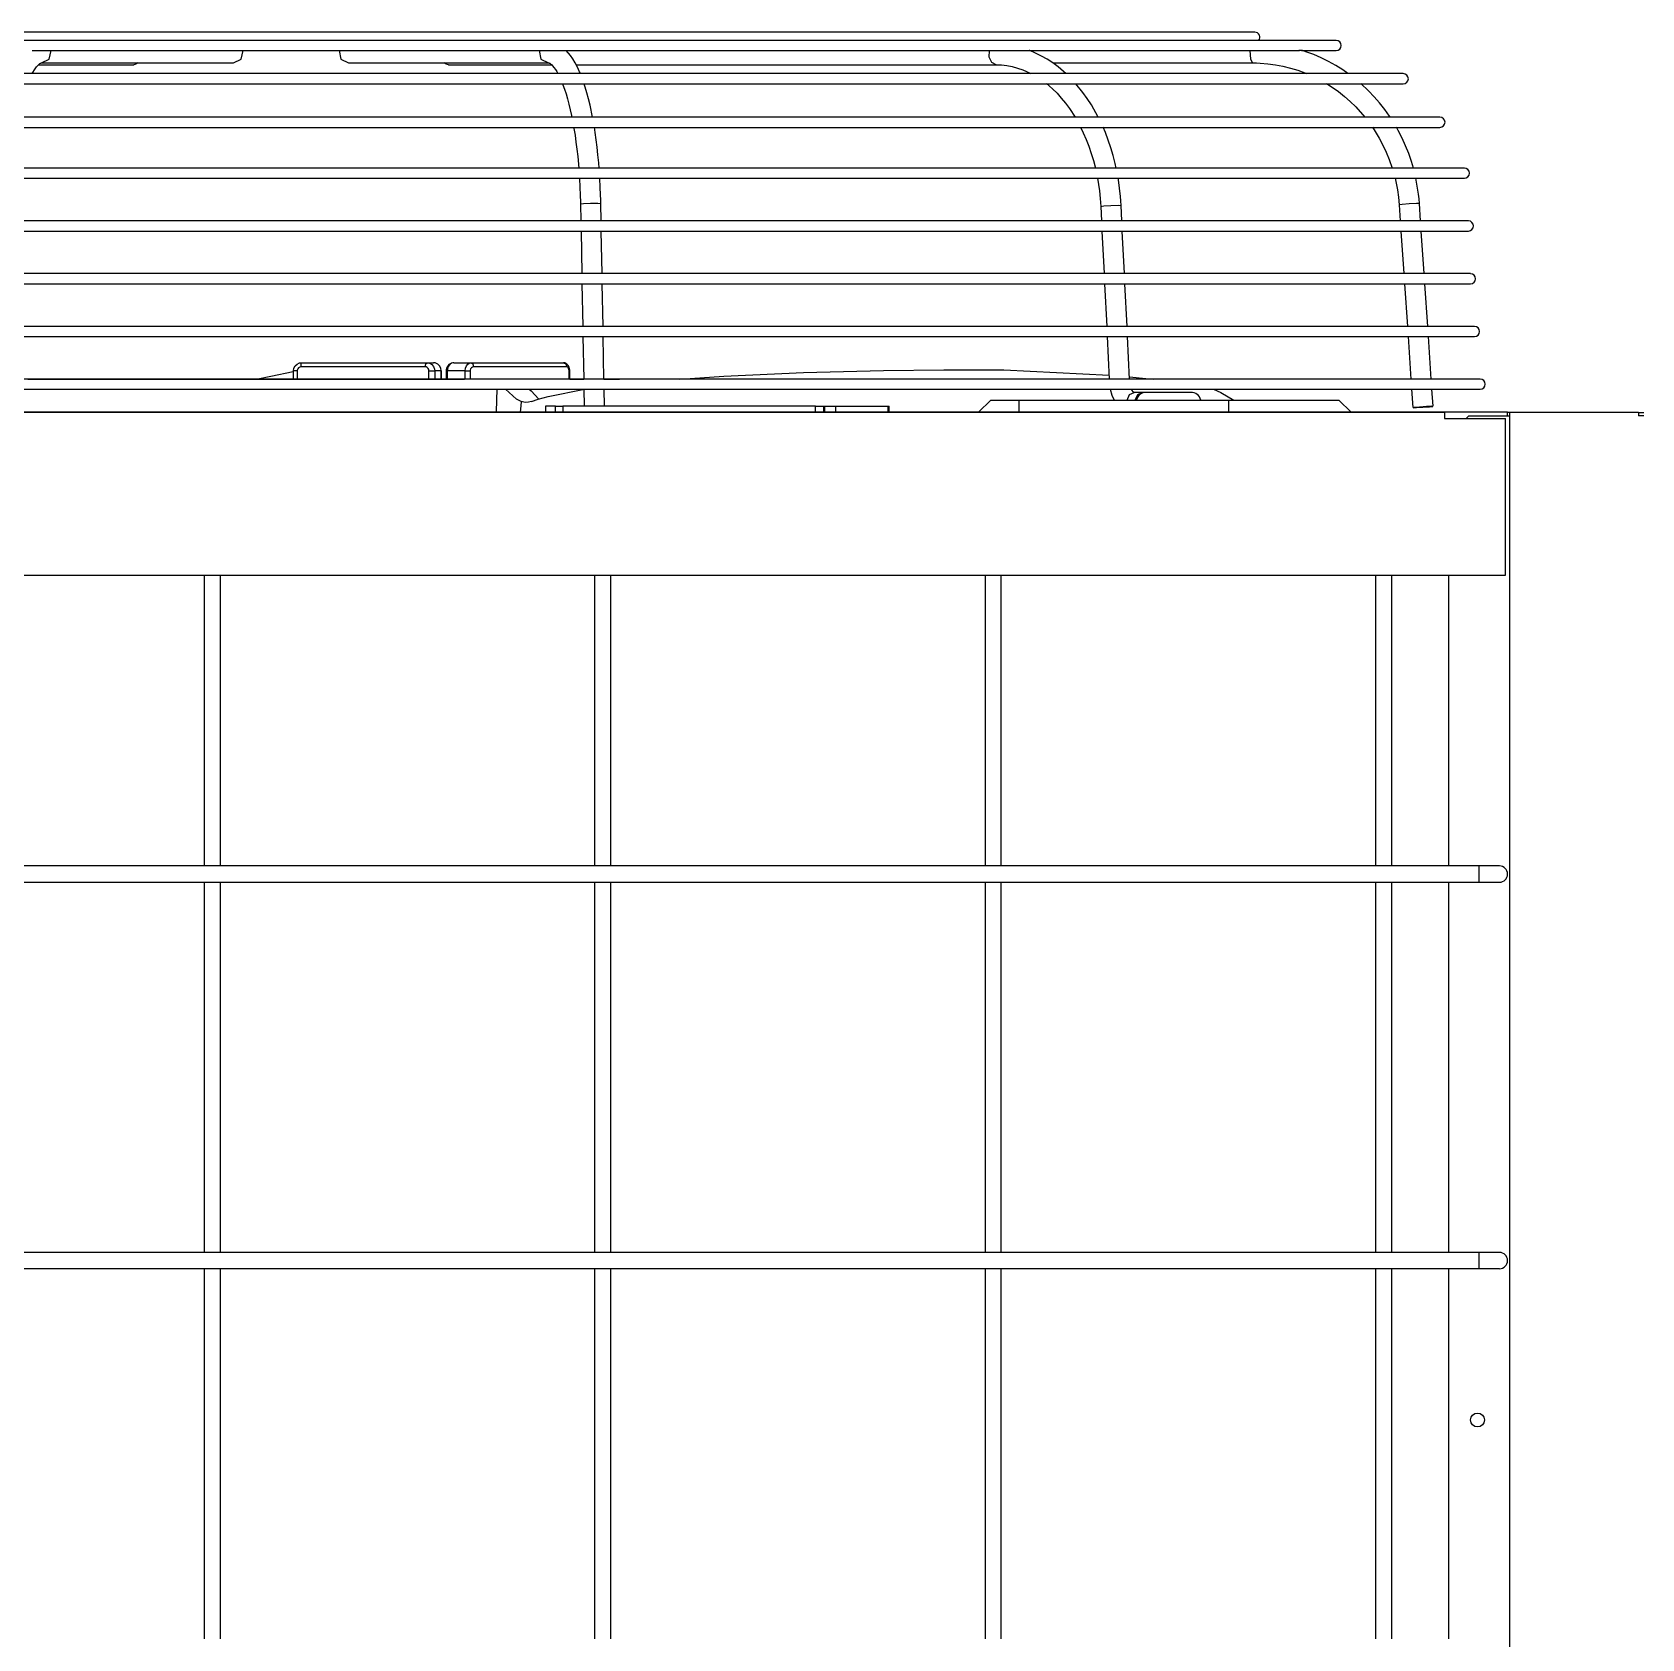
# Model space of a CAD drawing. Extents: x 594 to 813, y 174 to 240.
# Drawn here: x 737.804 to 741.774, y 187.328 to 191.29 of the extents above; entities that cross this region are included whole.
import ezdxf

# ---------------------------------------------------------------- set-up
doc = ezdxf.new("R2010")
doc.units = 0
doc.header["$MEASUREMENT"] = 0
doc.layers.add('AC.REF(S). PIPING', color=3, linetype='CONTINUOUS', lineweight=30)
doc.layers.add('LG-Product', color=3, linetype='CONTINUOUS')

# ---------------------------------------------------------------- blocks, each defined once
blk = doc.blocks.new('UW1-2')
at = {"layer": 'LG-Product', "color": 3, "linetype": 'Continuous'}
for p, q in [((2001.23, 3324.98), (1987.91, 3324.98)), ((2016.8, 3324.98), (2001.23, 3324.98)), ((2032.55, 3324.98), (2016.8, 3324.98)), ((2048.4, 3324.98), (2032.55, 3324.98)), ((2064.29, 3324.98), (2048.4, 3324.98)), ((2080.14, 3324.98), (2064.29, 3324.98)), ((2095.89, 3324.98), (2080.14, 3324.98)), ((2111.46, 3324.98), (2095.89, 3324.98)), ((2126.78, 3324.98), (2111.46, 3324.98)), ((2141.79, 3324.98), (2126.78, 3324.98)), ((2156.42, 3324.98), (2141.79, 3324.98)), ((2170.6, 3324.98), (2156.42, 3324.98)), ((2184.27, 3324.98), (2170.6, 3324.98)), ((2197.37, 3324.98), (2184.27, 3324.98)), ((2209.84, 3324.98), (2197.37, 3324.98)), ((2221.62, 3324.98), (2209.84, 3324.98)), ((2232.67, 3324.98), (2221.62, 3324.98)), ((2242.93, 3324.98), (2232.67, 3324.98)), ((2252.35, 3324.98), (2242.93, 3324.98)), ((2260.9, 3324.98), (2252.35, 3324.98)), ((2268.54, 3324.98), (2260.9, 3324.98)), ((2275.22, 3324.98), (2268.54, 3324.98)), ((2280.93, 3324.98), (2275.22, 3324.98)), ((2285.64, 3324.98), (2280.93, 3324.98)), ((2289.32, 3324.98), (2285.64, 3324.98)), ((2291.97, 3324.98), (2289.32, 3324.98)), ((2293.56, 3324.98), (2291.97, 3324.98)), ((2294.09, 3324.98), (2293.56, 3324.98)), ((1998.98, 3322.97), (1985, 3322.97)), ((1992.53, 3320.47), (2006.96, 3320.47)), ((1996.69, 3318.35), (1997.16, 3320.47)), ((2015.2, 3322.97), (1998.98, 3322.97)), ((2006.96, 3320.47), (2023.6, 3320.47)), ((2031.59, 3322.97), (2015.2, 3322.97)), ((2023.6, 3320.47), (2040.39, 3320.47)), ((2048.08, 3322.97), (2031.59, 3322.97)), ((2040.39, 3320.47), (2057.24, 3320.47)), ((2044.04, 3318.35), (2044.51, 3320.47)), ((2064.61, 3322.97), (2048.08, 3322.97)), ((2057.24, 3320.47), (2074.08, 3320.47)), ((2081.1, 3322.97), (2064.61, 3322.97)), ((2068.19, 3320.47), (2068.66, 3318.35)), ((2074.08, 3320.47), (2090.86, 3320.47)), ((2097.49, 3322.97), (2081.1, 3322.97)), ((2090.86, 3320.47), (2107.48, 3320.47)), ((2113.71, 3322.97), (2097.49, 3322.97)), ((2107.48, 3320.47), (2123.88, 3320.47)), ((2129.7, 3322.97), (2113.71, 3322.97)), ((2117.53, 3320.47), (2117.99, 3318.36)), ((2123.88, 3320.47), (2139.91, 3320.47)), ((2125.26, 3319.26), (2124.19, 3320.48)), ((2125.88, 3318.38), (2125.26, 3319.26)), ((2145.38, 3322.97), (2129.7, 3322.97)), ((2139.91, 3320.47), (2155.58, 3320.47)), ((2160.7, 3322.97), (2145.38, 3322.97)), ((2155.58, 3320.47), (2170.82, 3320.47)), ((2175.59, 3322.97), (2160.7, 3322.97)), ((2170.82, 3320.47), (2185.59, 3320.47)), ((2189.99, 3322.97), (2175.59, 3322.97)), ((2185.59, 3320.47), (2199.81, 3320.47)), ((2203.84, 3322.97), (2189.99, 3322.97)), ((2199.81, 3320.47), (2213.42, 3320.47)), ((2217.09, 3322.97), (2203.84, 3322.97)), ((2213.42, 3320.47), (2226.37, 3320.47)), ((2229.67, 3322.97), (2217.09, 3322.97)), ((2226.37, 3320.47), (2238.61, 3320.47)), ((2228.55, 3318.85), (2228.64, 3320.47)), ((2241.54, 3322.97), (2229.67, 3322.97)), ((2238.54, 3320.43), (2238.41, 3320.47)), ((2240, 3319.81), (2238.54, 3320.43)), ((2238.61, 3320.47), (2250.07, 3320.47)), ((2241.44, 3319.11), (2240, 3319.81)), ((2242.85, 3318.3), (2241.44, 3319.11)), ((2252.65, 3322.97), (2241.54, 3322.97)), ((2250.07, 3320.47), (2260.71, 3320.47)), ((2262.95, 3322.97), (2252.65, 3322.97)), ((2260.71, 3320.47), (2270.49, 3320.47)), ((2272.41, 3322.97), (2262.95, 3322.97)), ((2270.49, 3320.47), (2279.36, 3320.47)), ((2280.98, 3322.97), (2272.41, 3322.97)), ((2279.36, 3320.47), (2287.29, 3320.47)), ((2288.62, 3322.97), (2280.98, 3322.97)), ((2287.29, 3320.47), (2294.25, 3320.47)), ((2295.31, 3322.97), (2288.62, 3322.97)), ((2292.87, 3320.47), (2293, 3318.35)), ((2294.25, 3320.47), (2300.2, 3320.47)), ((2301.02, 3322.97), (2295.31, 3322.97)), ((2300.2, 3320.47), (2305.12, 3320.47)), ((2305.72, 3322.97), (2301.02, 3322.97)), ((2305.14, 3320.47), (2304.91, 3320.49)), ((2305.34, 3320.48), (2305.14, 3320.47)), ((2305.55, 3320.5), (2305.34, 3320.48)), ((2305.71, 3320.51), (2305.55, 3320.5)), ((2305.61, 3320.47), (2309.34, 3320.47)), ((2305.72, 3320.51), (2305.71, 3320.51)), ((2307.16, 3320.01), (2305.71, 3320.48)), ((2309.4, 3322.97), (2305.72, 3322.97)), ((2308.59, 3319.47), (2307.16, 3320.01)), ((2310.45, 3318.67), (2308.59, 3319.47)), ((2309.34, 3320.47), (2312.01, 3320.47)), ((2312.03, 3322.97), (2309.4, 3322.97)), ((2312.01, 3320.47), (2313.61, 3320.47)), ((2313.62, 3322.97), (2312.03, 3322.97)), ((2313.61, 3320.47), (2314.15, 3320.47)), ((2314.15, 3322.97), (2313.62, 3322.97)), ((1992.51, 3314.77), (1993.24, 3315.96)), ((1993.24, 3315.96), (1993.58, 3316.43)), ((1993.58, 3316.43), (1993.91, 3316.8)), ((1993.91, 3316.8), (1994.19, 3317.06)), ((1994.09, 3316.96), (2017.55, 3316.96)), ((1994.19, 3317.06), (1994.42, 3317.24)), ((1994.42, 3317.24), (1994.6, 3317.34)), ((1994.6, 3317.34), (1994.71, 3317.39)), ((1994.71, 3317.39), (1994.78, 3317.41)), ((1994.78, 3317.41), (1994.8, 3317.41)), ((1994.8, 3317.41), (1996.69, 3318.35)), ((1994.8, 3317.41), (2042.15, 3317.41)), ((2018.08, 3317.07), (2017.55, 3316.96)), ((2018.56, 3317.41), (2018.08, 3317.07)), ((2042.15, 3317.41), (2044.04, 3318.35)), ((2068.66, 3318.35), (2070.55, 3317.41)), ((2070.55, 3317.41), (2119.89, 3317.41)), ((2094.62, 3317.07), (2094.13, 3317.41)), ((2095.15, 3316.96), (2094.62, 3317.07)), ((2095.15, 3316.96), (2120.62, 3316.96)), ((2117.99, 3318.36), (2119.86, 3317.41)), ((2119.89, 3317.41), (2119.91, 3317.41)), ((2119.91, 3317.41), (2119.94, 3317.4)), ((2119.94, 3317.4), (2120.02, 3317.38)), ((2120.02, 3317.38), (2120.16, 3317.31)), ((2120.16, 3317.31), (2120.35, 3317.19)), ((2120.35, 3317.19), (2120.59, 3316.99)), ((2120.59, 3316.99), (2120.88, 3316.7)), ((2120.88, 3316.7), (2121.21, 3316.3)), ((2121.21, 3316.3), (2121.55, 3315.82)), ((2121.55, 3315.82), (2121.91, 3315.25)), ((2121.91, 3315.25), (2122.17, 3314.8)), ((2126.46, 3317.4), (2125.88, 3318.38)), ((2127, 3316.36), (2126.46, 3317.4)), ((2126.68, 3316.96), (2230.27, 3316.96)), ((2127.52, 3315.24), (2127, 3316.36)), ((2127.71, 3314.79), (2127.52, 3315.24)), ((2229.17, 3317.49), (2228.55, 3318.85)), ((2230.26, 3316.96), (2229.17, 3317.49)), ((2230.27, 3316.96), (2230.92, 3316.94)), ((2230.92, 3316.94), (2231.58, 3316.91)), ((2231.58, 3316.91), (2232.91, 3316.76)), ((2232.91, 3316.76), (2234.24, 3316.5)), ((2234.24, 3316.5), (2235.55, 3316.15)), ((2235.55, 3316.15), (2236.86, 3315.7)), ((2236.86, 3315.7), (2238.86, 3314.8)), ((2244.23, 3317.4), (2242.85, 3318.3)), ((2244.21, 3317.41), (2293.51, 3317.41)), ((2245.58, 3316.4), (2244.23, 3317.4)), ((2246.88, 3315.32), (2245.58, 3316.4)), ((2247.47, 3314.79), (2246.88, 3315.32)), ((2293, 3318.35), (2293.51, 3317.41)), ((2293.51, 3317.41), (2294.46, 3317.39)), ((2294.46, 3317.39), (2295.42, 3317.35)), ((2295.42, 3317.35), (2297.29, 3317.2)), ((2297.29, 3317.2), (2299.16, 3316.95)), ((2299.16, 3316.95), (2301.01, 3316.59)), ((2301.01, 3316.59), (2302.84, 3316.14)), ((2302.84, 3316.14), (2304.65, 3315.59)), ((2304.65, 3315.59), (2306.42, 3314.94)), ((2312.26, 3317.76), (2310.45, 3318.67)), ((2314.04, 3316.77), (2312.26, 3317.76)), ((2315.76, 3315.69), (2314.04, 3316.77)), ((2317.05, 3314.8), (2315.76, 3315.69)), ((1997.65, 3314.76), (1983.27, 3314.76)), ((1983.27, 3312.25), (1997.65, 3312.25)), ((2014.26, 3314.76), (1997.65, 3314.76)), ((1997.65, 3312.25), (2014.26, 3312.25)), ((2031.03, 3314.76), (2014.26, 3314.76)), ((2014.26, 3312.25), (2031.03, 3312.25)), ((2047.9, 3314.76), (2031.03, 3314.76)), ((2031.03, 3312.25), (2047.9, 3312.25)), ((2064.8, 3314.76), (2047.9, 3314.76)), ((2047.9, 3312.25), (2064.8, 3312.25)), ((2081.66, 3314.76), (2064.8, 3314.76)), ((2064.8, 3312.25), (2081.66, 3312.25)), ((2098.43, 3314.76), (2081.66, 3314.76)), ((2081.66, 3312.25), (2098.43, 3312.25)), ((2115.04, 3314.76), (2098.43, 3314.76)), ((2098.43, 3312.25), (2115.04, 3312.25)), ((2131.43, 3314.76), (2115.04, 3314.76)), ((2115.04, 3312.25), (2131.43, 3312.25)), ((2123.31, 3312.27), (2123.42, 3311.99)), ((2123.42, 3311.99), (2123.8, 3310.93)), ((2129.33, 3310.03), (2128.64, 3312.28)), ((2147.53, 3314.76), (2131.43, 3314.76)), ((2131.43, 3312.25), (2147.53, 3312.25)), ((2163.29, 3314.76), (2147.53, 3314.76)), ((2147.53, 3312.25), (2163.29, 3312.25)), ((2178.64, 3314.76), (2163.29, 3314.76)), ((2163.29, 3312.25), (2178.64, 3312.25)), ((2193.53, 3314.76), (2178.64, 3314.76)), ((2178.64, 3312.25), (2193.53, 3312.25)), ((2207.89, 3314.76), (2193.53, 3314.76)), ((2193.53, 3312.25), (2207.89, 3312.25)), ((2221.68, 3314.76), (2207.89, 3314.76)), ((2207.89, 3312.25), (2221.68, 3312.25)), ((2234.85, 3314.76), (2221.68, 3314.76)), ((2221.68, 3312.25), (2234.85, 3312.25)), ((2247.34, 3314.76), (2234.85, 3314.76)), ((2234.85, 3312.25), (2247.34, 3312.25)), ((2242.68, 3312.29), (2244.17, 3311.01)), ((2259.1, 3314.76), (2247.34, 3314.76)), ((2247.34, 3312.25), (2259.1, 3312.25)), ((2251.67, 3310.13), (2249.91, 3312.28)), ((2270.09, 3314.76), (2259.1, 3314.76)), ((2259.1, 3312.25), (2270.09, 3312.25)), ((2280.28, 3314.76), (2270.09, 3314.76)), ((2270.09, 3312.25), (2280.28, 3312.25)), ((2289.61, 3314.76), (2280.28, 3314.76)), ((2280.28, 3312.25), (2289.61, 3312.25)), ((2298.06, 3314.76), (2289.61, 3314.76)), ((2289.61, 3312.25), (2298.06, 3312.25)), ((2305.59, 3314.76), (2298.06, 3314.76)), ((2298.06, 3312.25), (2305.59, 3312.25)), ((2312.18, 3314.76), (2305.59, 3314.76)), ((2305.59, 3312.25), (2312.18, 3312.25)), ((2306.42, 3314.94), (2306.81, 3314.78)), ((2311.75, 3312.3), (2313.13, 3311.42)), ((2317.79, 3314.76), (2312.18, 3314.76)), ((2312.18, 3312.25), (2317.79, 3312.25)), ((2313.13, 3311.42), (2314.69, 3310.32)), ((2322.42, 3314.76), (2317.79, 3314.76)), ((2317.79, 3312.25), (2322.42, 3312.25)), ((2322.08, 3310.55), (2320.21, 3312.29)), ((2326.03, 3314.76), (2322.42, 3314.76)), ((2322.42, 3312.25), (2326.03, 3312.25)), ((2328.62, 3314.76), (2326.03, 3314.76)), ((2326.03, 3312.25), (2328.62, 3312.25)), ((2330.18, 3314.76), (2328.62, 3314.76)), ((2328.62, 3312.25), (2330.18, 3312.25)), ((2330.7, 3314.76), (2330.18, 3314.76)), ((2330.18, 3312.25), (2330.7, 3312.25)), ((2123.8, 3310.93), (2124.17, 3309.79)), ((2124.17, 3309.79), (2124.53, 3308.56)), ((2124.53, 3308.56), (2124.88, 3307.25)), ((2124.88, 3307.25), (2125.22, 3305.86)), ((2129.73, 3308.56), (2129.33, 3310.03)), ((2130.1, 3307.01), (2129.73, 3308.56)), ((2244.17, 3311.01), (2245.28, 3309.92)), ((2245.28, 3309.92), (2246.34, 3308.74)), ((2246.34, 3308.74), (2247.37, 3307.5)), ((2247.37, 3307.5), (2248.35, 3306.17)), ((2252.74, 3308.64), (2251.67, 3310.13)), ((2253.75, 3307.08), (2252.74, 3308.64)), ((2314.69, 3310.32), (2316.18, 3309.14)), ((2316.18, 3309.14), (2317.62, 3307.87)), ((2317.62, 3307.87), (2318.99, 3306.54)), ((2323.5, 3309.07), (2322.08, 3310.55)), ((2324.85, 3307.53), (2323.5, 3309.07)), ((2326.12, 3305.91), (2324.85, 3307.53)), ((2005.27, 3304.02), (1990.53, 3304.02)), ((2022.19, 3304.02), (2005.27, 3304.02)), ((2039.24, 3304.02), (2022.19, 3304.02)), ((2056.35, 3304.02), (2039.24, 3304.02)), ((2073.46, 3304.02), (2056.35, 3304.02)), ((2090.51, 3304.02), (2073.46, 3304.02)), ((2107.43, 3304.02), (2090.51, 3304.02)), ((2124.17, 3304.02), (2107.43, 3304.02)), ((2140.65, 3304.02), (2124.17, 3304.02)), ((2125.22, 3305.86), (2125.54, 3304.4)), ((2125.54, 3304.4), (2125.61, 3304.03)), ((2130.72, 3304.03), (2130.1, 3307.01)), ((2156.84, 3304.02), (2140.65, 3304.02)), ((2172.65, 3304.02), (2156.84, 3304.02)), ((2188.04, 3304.02), (2172.65, 3304.02)), ((2202.95, 3304.02), (2188.04, 3304.02)), ((2217.33, 3304.02), (2202.95, 3304.02)), ((2231.12, 3304.02), (2217.33, 3304.02)), ((2244.27, 3304.02), (2231.12, 3304.02)), ((2256.73, 3304.02), (2244.27, 3304.02)), ((2248.35, 3306.17), (2249.73, 3304.04)), ((2255.47, 3304.03), (2253.75, 3307.08)), ((2268.46, 3304.02), (2256.73, 3304.02)), ((2279.42, 3304.02), (2268.46, 3304.02)), ((2289.57, 3304.02), (2279.42, 3304.02)), ((2298.86, 3304.02), (2289.57, 3304.02)), ((2307.27, 3304.02), (2298.86, 3304.02)), ((2314.76, 3304.02), (2307.27, 3304.02)), ((2321.32, 3304.02), (2314.76, 3304.02)), ((2318.99, 3306.54), (2321.22, 3304.03)), ((2326.9, 3304.02), (2321.32, 3304.02)), ((2327.31, 3304.24), (2326.12, 3305.91)), ((2331.5, 3304.02), (2326.9, 3304.02)), ((2327.46, 3304.03), (2327.31, 3304.24)), ((2335.09, 3304.02), (2331.5, 3304.02)), ((2337.66, 3304.02), (2335.09, 3304.02)), ((2339.21, 3304.02), (2337.66, 3304.02)), ((2339.73, 3304.02), (2339.21, 3304.02)), ((1990.53, 3301.51), (2005.27, 3301.51)), ((2005.27, 3301.51), (2022.19, 3301.51)), ((2022.19, 3301.51), (2039.24, 3301.51)), ((2039.24, 3301.51), (2056.35, 3301.51)), ((2056.35, 3301.51), (2073.46, 3301.51)), ((2073.46, 3301.51), (2090.51, 3301.51)), ((2090.51, 3301.51), (2107.43, 3301.51)), ((2107.43, 3301.51), (2124.17, 3301.51)), ((2124.17, 3301.51), (2140.65, 3301.51)), ((2126.08, 3301.52), (2126.12, 3301.26)), ((2126.12, 3301.26), (2126.39, 3299.6)), ((2126.39, 3299.6), (2126.63, 3297.89)), ((2131.36, 3300.27), (2131.16, 3301.54)), ((2131.62, 3298.46), (2131.36, 3300.27)), ((2140.65, 3301.51), (2156.84, 3301.51)), ((2156.84, 3301.51), (2172.65, 3301.51)), ((2172.65, 3301.51), (2188.04, 3301.51)), ((2188.04, 3301.51), (2202.95, 3301.51)), ((2202.95, 3301.51), (2217.33, 3301.51)), ((2217.33, 3301.51), (2231.12, 3301.51)), ((2231.12, 3301.51), (2244.27, 3301.51)), ((2244.27, 3301.51), (2256.73, 3301.51)), ((2251.11, 3301.54), (2251.76, 3300.19)), ((2251.76, 3300.19), (2252.48, 3298.55)), ((2257.21, 3300.23), (2256.66, 3301.54)), ((2256.73, 3301.51), (2268.46, 3301.51)), ((2257.91, 3298.38), (2257.21, 3300.23)), ((2268.46, 3301.51), (2279.42, 3301.51)), ((2279.42, 3301.51), (2289.57, 3301.51)), ((2289.57, 3301.51), (2298.86, 3301.51)), ((2298.86, 3301.51), (2307.27, 3301.51)), ((2307.27, 3301.51), (2314.76, 3301.51)), ((2314.76, 3301.51), (2321.32, 3301.51)), ((2321.32, 3301.51), (2326.9, 3301.51)), ((2323.08, 3301.54), (2323.76, 3300.51)), ((2323.76, 3300.51), (2324.76, 3298.85)), ((2326.9, 3301.51), (2331.5, 3301.51)), ((2329.46, 3300.71), (2329, 3301.53)), ((2330.41, 3298.88), (2329.46, 3300.71)), ((2331.5, 3301.51), (2335.09, 3301.51)), ((2335.09, 3301.51), (2337.66, 3301.51)), ((2337.66, 3301.51), (2339.21, 3301.51)), ((2339.21, 3301.51), (2339.73, 3301.51)), ((2126.63, 3297.89), (2126.86, 3296.12)), ((2126.86, 3296.12), (2127.05, 3294.31)), ((2131.85, 3296.6), (2131.62, 3298.46)), ((2132.06, 3294.7), (2131.85, 3296.6)), ((2252.48, 3298.55), (2253.14, 3296.85)), ((2253.14, 3296.85), (2253.73, 3295.1)), ((2258.55, 3296.49), (2257.91, 3298.38)), ((2259.12, 3294.56), (2258.55, 3296.49)), ((2324.76, 3298.85), (2325.67, 3297.14)), ((2325.67, 3297.14), (2326.49, 3295.39)), ((2326.49, 3295.39), (2327.23, 3293.59)), ((2331.26, 3296.99), (2330.41, 3298.88)), ((2332.03, 3295.07), (2331.26, 3296.99)), ((2004.18, 3291.46), (1989.09, 3291.46)), ((2021.46, 3291.46), (2004.18, 3291.46)), ((2038.87, 3291.46), (2021.46, 3291.46)), ((2056.35, 3291.46), (2038.87, 3291.46)), ((2073.82, 3291.46), (2056.35, 3291.46)), ((2091.23, 3291.46), (2073.82, 3291.46)), ((2108.51, 3291.46), (2091.23, 3291.46)), ((2125.61, 3291.46), (2108.51, 3291.46)), ((2142.45, 3291.46), (2125.61, 3291.46)), ((2127.05, 3294.31), (2127.31, 3291.47)), ((2132.24, 3292.77), (2132.06, 3294.7)), ((2132.35, 3291.47), (2132.24, 3292.77)), ((2158.97, 3291.46), (2142.45, 3291.46)), ((2175.12, 3291.46), (2158.97, 3291.46)), ((2190.84, 3291.46), (2175.12, 3291.46)), ((2206.07, 3291.46), (2190.84, 3291.46)), ((2220.75, 3291.46), (2206.07, 3291.46)), ((2234.83, 3291.46), (2220.75, 3291.46)), ((2248.26, 3291.46), (2234.83, 3291.46)), ((2260.99, 3291.46), (2248.26, 3291.46)), ((2253.73, 3295.1), (2254.26, 3293.32)), ((2254.26, 3293.32), (2254.74, 3291.47)), ((2259.63, 3292.59), (2259.12, 3294.56)), ((2259.88, 3291.47), (2259.63, 3292.59)), ((2272.97, 3291.46), (2260.99, 3291.46)), ((2284.16, 3291.46), (2272.97, 3291.46)), ((2294.52, 3291.46), (2284.16, 3291.46)), ((2304.01, 3291.46), (2294.52, 3291.46)), ((2312.6, 3291.46), (2304.01, 3291.46)), ((2320.25, 3291.46), (2312.6, 3291.46)), ((2326.94, 3291.46), (2320.25, 3291.46)), ((2332.65, 3291.46), (2326.94, 3291.46)), ((2327.23, 3293.59), (2327.96, 3291.47)), ((2332.71, 3293.11), (2332.03, 3295.07)), ((2337.34, 3291.46), (2332.65, 3291.46)), ((2333.19, 3291.47), (2332.71, 3293.11)), ((2341.01, 3291.46), (2337.34, 3291.46)), ((2343.64, 3291.46), (2341.01, 3291.46)), ((2345.22, 3291.46), (2343.64, 3291.46)), ((2345.75, 3291.46), (2345.22, 3291.46)), ((1989.09, 3288.95), (2004.18, 3288.95)), ((2004.18, 3288.95), (2021.46, 3288.95)), ((2021.46, 3288.95), (2038.87, 3288.95)), ((2038.87, 3288.95), (2056.35, 3288.95)), ((2056.35, 3288.95), (2073.82, 3288.95)), ((2073.82, 3288.95), (2091.23, 3288.95)), ((2091.23, 3288.95), (2108.51, 3288.95)), ((2108.51, 3288.95), (2125.61, 3288.95)), ((2125.61, 3288.95), (2142.45, 3288.95)), ((2127.49, 3288.96), (2127.61, 3286.72)), ((2132.53, 3288.82), (2132.52, 3288.95)), ((2132.63, 3286.81), (2132.53, 3288.82)), ((2142.45, 3288.95), (2158.97, 3288.95)), ((2158.97, 3288.95), (2175.12, 3288.95)), ((2175.12, 3288.95), (2190.84, 3288.95)), ((2190.84, 3288.95), (2206.07, 3288.95)), ((2206.07, 3288.95), (2220.75, 3288.95)), ((2220.75, 3288.95), (2234.83, 3288.95)), ((2234.83, 3288.95), (2248.26, 3288.95)), ((2248.26, 3288.95), (2260.99, 3288.95)), ((2255.27, 3288.95), (2255.74, 3285.83)), ((2260.42, 3288.57), (2260.36, 3288.95)), ((2260.71, 3286.53), (2260.42, 3288.57)), ((2260.99, 3288.95), (2272.97, 3288.95)), ((2272.97, 3288.95), (2284.16, 3288.95)), ((2284.16, 3288.95), (2294.52, 3288.95)), ((2294.52, 3288.95), (2304.01, 3288.95)), ((2304.01, 3288.95), (2312.6, 3288.95)), ((2312.6, 3288.95), (2320.25, 3288.95)), ((2320.25, 3288.95), (2326.94, 3288.95)), ((2326.94, 3288.95), (2332.65, 3288.95)), ((2328.66, 3288.96), (2329.25, 3286.08)), ((2332.65, 3288.95), (2337.34, 3288.95)), ((2334.46, 3285), (2333.81, 3288.95)), ((2337.34, 3288.95), (2341.01, 3288.95)), ((2341.01, 3288.95), (2343.64, 3288.95)), ((2343.64, 3288.95), (2345.22, 3288.95)), ((2345.22, 3288.95), (2345.75, 3288.95)), ((2127.61, 3286.72), (2127.69, 3284.86)), ((2127.69, 3284.86), (2127.74, 3282.99)), ((2132.71, 3284.78), (2132.63, 3286.81)), ((2132.74, 3283.71), (2132.71, 3284.78)), ((2132.76, 3282.63), (2132.74, 3283.71)), ((2255.74, 3285.83), (2255.94, 3283.93)), ((2255.94, 3283.93), (2256.07, 3282.01)), ((2260.92, 3284.47), (2260.71, 3286.53)), ((2261.01, 3283.36), (2260.92, 3284.47)), ((2261.08, 3282.26), (2261.01, 3283.36)), ((2329.25, 3286.08), (2329.5, 3284.26)), ((2329.5, 3284.26), (2329.67, 3282.42)), ((2334.58, 3283.88), (2334.46, 3285)), ((2334.67, 3282.76), (2334.58, 3283.88)), ((2127.74, 3282.99), (2127.74, 3282.77)), ((2127.74, 3282.77), (2127.75, 3282.54)), ((2128.48, 3282.68), (2127.75, 3282.54)), ((2127.75, 3282.54), (2127.82, 3278.45)), ((2130.25, 3282.76), (2128.48, 3282.68)), ((2132.02, 3282.74), (2130.25, 3282.76)), ((2132.76, 3282.63), (2132.02, 3282.74)), ((2132.84, 3278.45), (2132.76, 3282.63)), ((2256.07, 3282.01), (2256.8, 3282.14)), ((2256.07, 3282.01), (2256.24, 3278.45)), ((2256.8, 3282.14), (2258.57, 3282.26)), ((2258.57, 3282.26), (2260.34, 3282.31)), ((2260.34, 3282.31), (2261.08, 3282.26)), ((2261.26, 3278.45), (2261.08, 3282.26)), ((2330.4, 3282.5), (2329.67, 3282.42)), ((2329.67, 3282.42), (2329.94, 3278.45)), ((2332.17, 3282.63), (2330.4, 3282.5)), ((2333.94, 3282.74), (2332.17, 3282.63)), ((2334.67, 3282.76), (2333.94, 3282.74)), ((2334.96, 3278.45), (2334.67, 3282.76)), ((1998.53, 3278.45), (1981.8, 3278.45)), ((1981.8, 3275.94), (1998.53, 3275.94)), ((2013.47, 3278.45), (1998.53, 3278.45)), ((1998.53, 3275.94), (2013.47, 3275.94)), ((2030.56, 3278.45), (2013.47, 3278.45)), ((2013.47, 3275.94), (2030.56, 3275.94)), ((2047.74, 3278.45), (2030.56, 3278.45)), ((2030.56, 3275.94), (2047.74, 3275.94)), ((2064.95, 3278.45), (2047.74, 3278.45)), ((2047.74, 3275.94), (2064.95, 3275.94)), ((2082.13, 3278.45), (2064.95, 3278.45)), ((2064.95, 3275.94), (2082.13, 3275.94)), ((2099.22, 3278.45), (2082.13, 3278.45)), ((2082.13, 3275.94), (2099.22, 3275.94)), ((2116.16, 3278.45), (2099.22, 3278.45)), ((2099.22, 3275.94), (2116.16, 3275.94)), ((2132.89, 3278.45), (2116.16, 3278.45)), ((2116.16, 3275.94), (2132.89, 3275.94)), ((2127.87, 3275.94), (2128.06, 3265.44)), ((2133.07, 3265.44), (2132.88, 3275.94)), ((2149.36, 3278.45), (2132.89, 3278.45)), ((2132.89, 3275.94), (2149.36, 3275.94)), ((2165.49, 3278.45), (2149.36, 3278.45)), ((2149.36, 3275.94), (2165.49, 3275.94)), ((2181.24, 3278.45), (2165.49, 3278.45)), ((2165.49, 3275.94), (2181.24, 3275.94)), ((2196.55, 3278.45), (2181.24, 3278.45)), ((2181.24, 3275.94), (2196.55, 3275.94)), ((2211.37, 3278.45), (2196.55, 3278.45)), ((2196.55, 3275.94), (2211.37, 3275.94)), ((2225.65, 3278.45), (2211.37, 3278.45)), ((2211.37, 3275.94), (2225.65, 3275.94)), ((2239.33, 3278.45), (2225.65, 3278.45)), ((2225.65, 3275.94), (2239.33, 3275.94)), ((2252.37, 3278.45), (2239.33, 3278.45)), ((2239.33, 3275.94), (2252.37, 3275.94)), ((2264.72, 3278.45), (2252.37, 3278.45)), ((2252.37, 3275.94), (2264.72, 3275.94)), ((2256.37, 3275.94), (2256.89, 3265.44)), ((2261.91, 3265.44), (2261.39, 3275.94)), ((2276.33, 3278.45), (2264.72, 3278.45)), ((2264.72, 3275.94), (2276.33, 3275.94)), ((2287.18, 3278.45), (2276.33, 3278.45)), ((2276.33, 3275.94), (2287.18, 3275.94)), ((2297.21, 3278.45), (2287.18, 3278.45)), ((2287.18, 3275.94), (2297.21, 3275.94)), ((2306.4, 3278.45), (2297.21, 3278.45)), ((2297.21, 3275.94), (2306.4, 3275.94)), ((2314.71, 3278.45), (2306.4, 3278.45)), ((2306.4, 3275.94), (2314.71, 3275.94)), ((2322.11, 3278.45), (2314.71, 3278.45)), ((2314.71, 3275.94), (2322.11, 3275.94)), ((2328.58, 3278.45), (2322.11, 3278.45)), ((2322.11, 3275.94), (2328.58, 3275.94)), ((2334.09, 3278.45), (2328.58, 3278.45)), ((2328.58, 3275.94), (2334.09, 3275.94)), ((2330.11, 3275.94), (2330.81, 3265.44)), ((2338.63, 3278.45), (2334.09, 3278.45)), ((2334.09, 3275.94), (2338.63, 3275.94)), ((2335.84, 3265.44), (2335.13, 3275.94)), ((2342.17, 3278.45), (2338.63, 3278.45)), ((2338.63, 3275.94), (2342.17, 3275.94)), ((2344.71, 3278.45), (2342.17, 3278.45)), ((2342.17, 3275.94), (2344.71, 3275.94)), ((2346.24, 3278.45), (2344.71, 3278.45)), ((2344.71, 3275.94), (2346.24, 3275.94)), ((2346.75, 3278.45), (2346.24, 3278.45)), ((2346.24, 3275.94), (2346.75, 3275.94)), ((1998.43, 3265.44), (1981.67, 3265.44)), ((2013.4, 3265.44), (1998.43, 3265.44)), ((2030.52, 3265.44), (2013.4, 3265.44)), ((2047.73, 3265.44), (2030.52, 3265.44)), ((2064.97, 3265.44), (2047.73, 3265.44)), ((2082.18, 3265.44), (2064.97, 3265.44)), ((2099.3, 3265.44), (2082.18, 3265.44)), ((2116.27, 3265.44), (2099.3, 3265.44)), ((2133.03, 3265.44), (2116.27, 3265.44)), ((2149.52, 3265.44), (2133.03, 3265.44)), ((2165.68, 3265.44), (2149.52, 3265.44)), ((2181.46, 3265.44), (2165.68, 3265.44)), ((2196.8, 3265.44), (2181.46, 3265.44)), ((2211.64, 3265.44), (2196.8, 3265.44)), ((2225.94, 3265.44), (2211.64, 3265.44)), ((2239.64, 3265.44), (2225.94, 3265.44)), ((2252.7, 3265.44), (2239.64, 3265.44)), ((2265.08, 3265.44), (2252.7, 3265.44)), ((2276.71, 3265.44), (2265.08, 3265.44)), ((2287.58, 3265.44), (2276.71, 3265.44)), ((2297.63, 3265.44), (2287.58, 3265.44)), ((2306.83, 3265.44), (2297.63, 3265.44)), ((2315.15, 3265.44), (2306.83, 3265.44)), ((2322.57, 3265.44), (2315.15, 3265.44)), ((2329.05, 3265.44), (2322.57, 3265.44)), ((2334.57, 3265.44), (2329.05, 3265.44)), ((2339.12, 3265.44), (2334.57, 3265.44)), ((2342.67, 3265.44), (2339.12, 3265.44)), ((2345.21, 3265.44), (2342.67, 3265.44)), ((2346.74, 3265.44), (2345.21, 3265.44)), ((2347.25, 3265.44), (2346.74, 3265.44)), ((1981.67, 3262.93), (1998.43, 3262.93)), ((1998.43, 3262.93), (2013.4, 3262.93)), ((2013.4, 3262.93), (2030.52, 3262.93)), ((2030.52, 3262.93), (2047.73, 3262.93)), ((2047.73, 3262.93), (2064.97, 3262.93)), ((2064.97, 3262.93), (2082.18, 3262.93)), ((2082.18, 3262.93), (2099.3, 3262.93)), ((2099.3, 3262.93), (2116.27, 3262.93)), ((2116.27, 3262.93), (2133.03, 3262.93)), ((2128.1, 3262.93), (2128.29, 3252.43)), ((2133.03, 3262.93), (2149.52, 3262.93)), ((2133.31, 3252.43), (2133.12, 3262.93)), ((2149.52, 3262.93), (2165.68, 3262.93)), ((2165.68, 3262.93), (2181.46, 3262.93)), ((2181.46, 3262.93), (2196.8, 3262.93)), ((2196.8, 3262.93), (2211.64, 3262.93)), ((2211.64, 3262.93), (2225.94, 3262.93)), ((2225.94, 3262.93), (2239.64, 3262.93)), ((2239.64, 3262.93), (2252.7, 3262.93)), ((2252.7, 3262.93), (2265.08, 3262.93)), ((2257.01, 3262.93), (2257.53, 3252.43)), ((2262.55, 3252.43), (2262.03, 3262.93)), ((2265.08, 3262.93), (2276.71, 3262.93)), ((2276.71, 3262.93), (2287.58, 3262.93)), ((2287.58, 3262.93), (2297.63, 3262.93)), ((2297.63, 3262.93), (2306.83, 3262.93)), ((2306.83, 3262.93), (2315.15, 3262.93)), ((2315.15, 3262.93), (2322.57, 3262.93)), ((2322.57, 3262.93), (2329.05, 3262.93)), ((2329.05, 3262.93), (2334.57, 3262.93)), ((2330.98, 3262.93), (2331.69, 3252.43)), ((2334.57, 3262.93), (2339.12, 3262.93)), ((2336.72, 3252.43), (2336.01, 3262.93)), ((2339.12, 3262.93), (2342.67, 3262.93)), ((2342.67, 3262.93), (2345.21, 3262.93)), ((2345.21, 3262.93), (2346.74, 3262.93)), ((2346.74, 3262.93), (2347.25, 3262.93)), ((1998.22, 3252.43), (1981.4, 3252.43)), ((2013.25, 3252.43), (1998.22, 3252.43)), ((2030.43, 3252.43), (2013.25, 3252.43)), ((2047.7, 3252.43), (2030.43, 3252.43)), ((2065, 3252.43), (2047.7, 3252.43)), ((2082.27, 3252.43), (2065, 3252.43)), ((2099.45, 3252.43), (2082.27, 3252.43)), ((2116.47, 3252.43), (2099.45, 3252.43)), ((2133.29, 3252.43), (2116.47, 3252.43)), ((2149.84, 3252.43), (2133.29, 3252.43)), ((2166.06, 3252.43), (2149.84, 3252.43)), ((2181.89, 3252.43), (2166.06, 3252.43)), ((2197.28, 3252.43), (2181.89, 3252.43)), ((2212.18, 3252.43), (2197.28, 3252.43)), ((2226.52, 3252.43), (2212.18, 3252.43)), ((2240.28, 3252.43), (2226.52, 3252.43)), ((2253.38, 3252.43), (2240.28, 3252.43)), ((2265.79, 3252.43), (2253.38, 3252.43)), ((2277.47, 3252.43), (2265.79, 3252.43)), ((2288.37, 3252.43), (2277.47, 3252.43)), ((2298.46, 3252.43), (2288.37, 3252.43)), ((2307.69, 3252.43), (2298.46, 3252.43)), ((2316.05, 3252.43), (2307.69, 3252.43)), ((2323.49, 3252.43), (2316.05, 3252.43)), ((2329.99, 3252.43), (2323.49, 3252.43)), ((2335.53, 3252.43), (2329.99, 3252.43)), ((2340.09, 3252.43), (2335.53, 3252.43)), ((2343.65, 3252.43), (2340.09, 3252.43)), ((2346.21, 3252.43), (2343.65, 3252.43)), ((2347.74, 3252.43), (2346.21, 3252.43)), ((2348.26, 3252.43), (2347.74, 3252.43)), ((1981.4, 3249.92), (1998.22, 3249.92)), ((1998.22, 3249.92), (2013.25, 3249.92)), ((2013.25, 3249.92), (2030.43, 3249.92)), ((2030.43, 3249.92), (2047.7, 3249.92)), ((2047.7, 3249.92), (2065, 3249.92)), ((2065, 3249.92), (2082.27, 3249.92)), ((2082.27, 3249.92), (2099.45, 3249.92)), ((2099.45, 3249.92), (2116.47, 3249.92)), ((2116.47, 3249.92), (2133.29, 3249.92)), ((2128.34, 3249.92), (2128.53, 3239.42)), ((2133.29, 3249.92), (2149.84, 3249.92)), ((2133.54, 3239.42), (2133.35, 3249.92)), ((2149.84, 3249.92), (2166.06, 3249.92)), ((2166.06, 3249.92), (2181.89, 3249.92)), ((2181.89, 3249.92), (2197.28, 3249.92)), ((2197.28, 3249.92), (2212.18, 3249.92)), ((2212.18, 3249.92), (2226.52, 3249.92)), ((2226.52, 3249.92), (2240.28, 3249.92)), ((2240.28, 3249.92), (2253.38, 3249.92)), ((2253.38, 3249.92), (2265.79, 3249.92)), ((2257.65, 3249.92), (2258.17, 3239.42)), ((2263.19, 3239.42), (2262.67, 3249.92)), ((2265.79, 3249.92), (2277.47, 3249.92)), ((2277.47, 3249.92), (2288.37, 3249.92)), ((2288.37, 3249.92), (2298.46, 3249.92)), ((2298.46, 3249.92), (2307.69, 3249.92)), ((2307.69, 3249.92), (2316.05, 3249.92)), ((2316.05, 3249.92), (2323.49, 3249.92)), ((2323.49, 3249.92), (2329.99, 3249.92)), ((2329.99, 3249.92), (2335.53, 3249.92)), ((2331.86, 3249.92), (2332.57, 3239.42)), ((2335.53, 3249.92), (2340.09, 3249.92)), ((2337.6, 3239.42), (2336.89, 3249.92)), ((2340.09, 3249.92), (2343.65, 3249.92)), ((2343.65, 3249.92), (2346.21, 3249.92)), ((2346.21, 3249.92), (2347.74, 3249.92)), ((2347.74, 3249.92), (2348.26, 3249.92)), ((2051.33, 3240.1), (2048.18, 3239.44)), ((2056.88, 3241.19), (2051.33, 3240.1)), ((2056.88, 3241.45), (2056.88, 3239.44)), ((2057.16, 3241.45), (2056.88, 3241.45)), ((2056.92, 3241.45), (2057.03, 3242.11)), ((2057.03, 3242.11), (2057.35, 3242.69)), ((2057.85, 3241.45), (2057.16, 3241.45)), ((2057.35, 3242.69), (2057.85, 3243.14)), ((2057.85, 3243.14), (2058.46, 3243.4)), ((2057.87, 3241.66), (2057.85, 3241.45)), ((2057.85, 3241.45), (2057.85, 3239.44)), ((2058, 3241.97), (2057.87, 3241.66)), ((2058.23, 3242.23), (2058, 3241.97)), ((2058.53, 3242.39), (2058.23, 3242.23)), ((2058.46, 3243.4), (2058.91, 3243.45)), ((2058.86, 3242.45), (2058.53, 3242.39)), ((2058.86, 3242.45), (2058.88, 3243.16)), ((2069.42, 3242.45), (2058.86, 3242.45)), ((2058.88, 3243.16), (2058.91, 3243.45)), ((2058.91, 3243.45), (2069.61, 3243.45)), ((2079.68, 3242.45), (2069.42, 3242.45)), ((2069.61, 3243.45), (2080.01, 3243.45)), ((2089.46, 3242.45), (2079.68, 3242.45)), ((2080.01, 3243.45), (2089.92, 3243.45)), ((2089.46, 3242.45), (2089.6, 3243.16)), ((2089.67, 3242.42), (2089.46, 3242.45)), ((2089.6, 3243.16), (2089.92, 3243.45)), ((2089.95, 3242.29), (2089.67, 3242.42)), ((2089.92, 3243.45), (2091.51, 3243.45)), ((2089.92, 3243.45), (2090.54, 3243.34)), ((2090.17, 3242.07), (2089.95, 3242.29)), ((2090.31, 3241.78), (2090.17, 3242.07)), ((2090.36, 3241.45), (2090.31, 3241.78)), ((2090.36, 3239.44), (2090.36, 3241.45)), ((2090.36, 3241.45), (2091.23, 3241.45)), ((2090.54, 3243.34), (2091.1, 3243.01)), ((2091.1, 3243.01), (2091.52, 3242.5)), ((2091.23, 3241.45), (2091.8, 3241.45)), ((2091.93, 3243.4), (2091.51, 3243.45)), ((2091.52, 3242.5), (2091.76, 3241.88)), ((2091.76, 3241.88), (2091.8, 3241.45)), ((2093.39, 3241.45), (2091.8, 3241.45)), ((2091.8, 3241.45), (2091.8, 3239.44)), ((2092.52, 3243.14), (2091.93, 3243.4)), ((2092.99, 3242.7), (2092.52, 3243.14)), ((2093.29, 3242.11), (2092.99, 3242.7)), ((2093.39, 3241.45), (2093.29, 3242.11)), ((2093.39, 3239.44), (2093.39, 3241.45)), ((2093.42, 3241.45), (2093.39, 3241.45)), ((2093.43, 3241.45), (2093.42, 3241.45)), ((2093.43, 3239.44), (2093.43, 3241.45)), ((2094.64, 3241.8), (2094.61, 3241.45)), ((2094.61, 3241.45), (2094.61, 3239.44)), ((2094.68, 3241.45), (2094.61, 3241.45)), ((2094.72, 3242.14), (2094.64, 3241.8)), ((2094.9, 3241.45), (2094.68, 3241.45)), ((2094.87, 3242.47), (2094.72, 3242.14)), ((2095.07, 3242.77), (2094.87, 3242.47)), ((2094.94, 3241.88), (2094.9, 3241.45)), ((2099.26, 3241.45), (2094.9, 3241.45)), ((2094.9, 3241.45), (2094.9, 3239.44)), ((2095.14, 3242.5), (2094.94, 3241.88)), ((2095.31, 3243.01), (2095.07, 3242.77)), ((2095.49, 3243.01), (2095.14, 3242.5)), ((2095.58, 3243.21), (2095.31, 3243.01)), ((2095.95, 3243.34), (2095.49, 3243.01)), ((2095.89, 3243.36), (2095.58, 3243.21)), ((2096.22, 3243.43), (2095.89, 3243.36)), ((2096.48, 3243.45), (2095.95, 3243.34)), ((2096.33, 3243.44), (2096.22, 3243.43)), ((2096.45, 3243.43), (2096.33, 3243.44)), ((2096.48, 3243.45), (2100.82, 3243.45)), ((2099.26, 3241.45), (2099.35, 3242.11)), ((2099.26, 3239.42), (2099.26, 3241.45)), ((2099.26, 3241.45), (2099.86, 3241.45)), ((2099.35, 3242.11), (2099.6, 3242.7)), ((2099.6, 3242.7), (2099.99, 3243.14)), ((2099.86, 3241.45), (2100.52, 3241.45)), ((2099.99, 3243.14), (2100.47, 3243.4)), ((2100.47, 3243.4), (2100.82, 3243.45)), ((2100.53, 3241.64), (2100.52, 3241.45)), ((2100.52, 3241.45), (2100.52, 3239.42)), ((2100.63, 3241.95), (2100.53, 3241.64)), ((2100.83, 3242.22), (2100.63, 3241.95)), ((2100.82, 3243.45), (2109.36, 3243.45)), ((2100.82, 3243.45), (2101.22, 3243.16)), ((2101.09, 3242.39), (2100.83, 3242.22)), ((2101.38, 3242.45), (2101.09, 3242.39)), ((2101.22, 3243.16), (2101.38, 3242.45)), ((2110.02, 3242.45), (2101.38, 3242.45)), ((2109.36, 3243.45), (2116.97, 3243.45)), ((2117.72, 3242.45), (2110.02, 3242.45)), ((2116.97, 3243.45), (2123.52, 3243.45)), ((2124.36, 3242.45), (2117.72, 3242.45)), ((2123.52, 3243.45), (2124.11, 3243.16)), ((2123.6, 3243.44), (2123.53, 3243.43)), ((2123.66, 3243.45), (2123.6, 3243.44)), ((2123.92, 3243.4), (2123.66, 3243.45)), ((2124.16, 3243.29), (2123.92, 3243.4)), ((2124.11, 3243.16), (2124.36, 3242.45)), ((2124.39, 3243.14), (2124.16, 3243.29)), ((2124.5, 3242.42), (2124.36, 3242.45)), ((2124.58, 3242.95), (2124.39, 3243.14)), ((2124.67, 3242.28), (2124.5, 3242.42)), ((2124.78, 3242.68), (2124.58, 3242.95)), ((2124.81, 3242.06), (2124.67, 3242.28)), ((2124.93, 3242.36), (2124.78, 3242.68)), ((2124.9, 3241.77), (2124.81, 3242.06)), ((2124.93, 3241.45), (2124.9, 3241.77)), ((2125.04, 3242.01), (2124.93, 3242.36)), ((2124.93, 3239.42), (2124.93, 3241.45)), ((2125.05, 3241.45), (2124.93, 3241.45)), ((2125.08, 3241.63), (2125.04, 3242.01)), ((2125.09, 3241.45), (2125.05, 3241.45)), ((2125.08, 3241.54), (2125.08, 3241.63)), ((2125.08, 3241.45), (2125.08, 3241.54)), ((2125.09, 3239.42), (2125.09, 3241.45)), ((2154.78, 3239.61), (2163.09, 3240.13)), ((2163.09, 3240.13), (2182.78, 3241.04)), ((2182.78, 3241.04), (2202.48, 3241.54)), ((2202.48, 3241.54), (2217.34, 3241.73)), ((2217.34, 3241.73), (2232.19, 3241.73)), ((2232.19, 3241.73), (2258.12, 3240.38)), ((2263.17, 3239.97), (2267.97, 3239.53)), ((1997.93, 3239.42), (1981.04, 3239.42)), ((1981.04, 3236.91), (1997.93, 3236.91)), ((1991.39, 3239.44), (1997.48, 3239.44)), ((1997.48, 3239.44), (2002.35, 3239.44)), ((2013.04, 3239.42), (1997.93, 3239.42)), ((1997.93, 3236.91), (2013.04, 3236.91)), ((2002.35, 3239.44), (2009.91, 3239.44)), ((2009.91, 3239.44), (2018.06, 3239.44)), ((2030.3, 3239.42), (2013.04, 3239.42)), ((2013.04, 3236.91), (2030.3, 3236.91)), ((2018.06, 3239.44), (2026.71, 3239.44)), ((2026.71, 3239.44), (2035.72, 3239.44)), ((2047.66, 3239.42), (2030.3, 3239.42)), ((2030.3, 3236.91), (2047.66, 3236.91)), ((2035.72, 3239.44), (2044.99, 3239.44)), ((2044.99, 3239.44), (2054.39, 3239.44)), ((2065.04, 3239.42), (2047.66, 3239.42)), ((2047.66, 3236.91), (2065.04, 3236.91)), ((2054.39, 3239.44), (2063.8, 3239.44)), ((2063.8, 3239.44), (2073.1, 3239.44)), ((2082.39, 3239.42), (2065.04, 3239.42)), ((2065.04, 3236.91), (2082.39, 3236.91)), ((2073.1, 3239.44), (2082.16, 3239.44)), ((2082.16, 3239.44), (2090.87, 3239.44)), ((2099.65, 3239.42), (2082.39, 3239.42)), ((2082.39, 3236.91), (2099.65, 3236.91)), ((2090.87, 3239.44), (2099.1, 3239.44)), ((2116.76, 3239.42), (2099.65, 3239.42)), ((2099.65, 3236.91), (2116.76, 3236.91)), ((2107.05, 3231.43), (2107.23, 3236.91)), ((2111.94, 3234.46), (2109.23, 3236.91)), ((2115.08, 3236.91), (2115.58, 3236.56)), ((2115.58, 3236.56), (2117.48, 3234.49)), ((2133.66, 3239.42), (2116.76, 3239.42)), ((2116.76, 3236.91), (2133.66, 3236.91)), ((2119.78, 3235.15), (2128.71, 3236.92)), ((2125.09, 3239.44), (2126.87, 3239.44)), ((2126.87, 3239.44), (2128.53, 3239.44)), ((2128.57, 3236.91), (2128.65, 3232.76)), ((2133.54, 3239.44), (2136.42, 3239.44)), ((2133.66, 3232.76), (2133.59, 3236.91)), ((2150.28, 3239.42), (2133.66, 3239.42)), ((2133.66, 3236.91), (2150.28, 3236.91)), ((2136.42, 3239.44), (2137.38, 3239.44)), ((2166.58, 3239.42), (2150.28, 3239.42)), ((2150.28, 3236.91), (2166.58, 3236.91)), ((2152.28, 3239.42), (2154.78, 3239.61)), ((2182.49, 3239.42), (2166.58, 3239.42)), ((2166.58, 3236.91), (2182.49, 3236.91)), ((2197.95, 3239.42), (2182.49, 3239.42)), ((2182.49, 3236.91), (2197.95, 3236.91)), ((2212.92, 3239.42), (2197.95, 3239.42)), ((2197.95, 3236.91), (2212.92, 3236.91)), ((2227.34, 3239.42), (2212.92, 3239.42)), ((2212.92, 3236.91), (2227.34, 3236.91)), ((2241.16, 3239.42), (2227.34, 3239.42)), ((2227.34, 3236.91), (2241.16, 3236.91)), ((2254.32, 3239.42), (2241.16, 3239.42)), ((2241.16, 3236.91), (2254.32, 3236.91)), ((2266.8, 3239.42), (2254.32, 3239.42)), ((2254.32, 3236.91), (2266.8, 3236.91)), ((2258.38, 3236.91), (2258.77, 3235.49)), ((2263.19, 3235.63), (2264.28, 3236.15)), ((2263.86, 3236.5), (2263.62, 3236.89)), ((2264.01, 3236.33), (2263.86, 3236.5)), ((2264.14, 3236.22), (2264.01, 3236.33)), ((2264.23, 3236.17), (2264.14, 3236.22)), ((2264.27, 3236.15), (2264.23, 3236.17)), ((2264.28, 3236.15), (2264.27, 3236.15)), ((2266.31, 3236.15), (2264.28, 3236.15)), ((2264.28, 3236.15), (2264.28, 3236.15)), ((2265.22, 3235.63), (2266.31, 3236.15)), ((2266.77, 3236.15), (2266.31, 3236.15)), ((2267.28, 3236.15), (2266.77, 3236.15)), ((2278.53, 3239.42), (2266.8, 3239.42)), ((2266.8, 3236.91), (2278.53, 3236.91)), ((2267.83, 3236.15), (2267.28, 3236.15)), ((2269.36, 3236.15), (2267.83, 3236.15)), ((2267.97, 3239.53), (2269.11, 3239.42)), ((2271.57, 3236.15), (2269.36, 3236.15)), ((2274.02, 3236.15), (2271.57, 3236.15)), ((2276.24, 3236.15), (2274.02, 3236.15)), ((2277.77, 3236.15), (2276.24, 3236.15)), ((2278.31, 3236.15), (2277.77, 3236.15)), ((2289.48, 3239.42), (2278.53, 3239.42)), ((2278.53, 3236.91), (2289.48, 3236.91)), ((2283.85, 3236.91), (2285.66, 3236.12)), ((2285.66, 3236.12), (2288.89, 3234.27)), ((2299.62, 3239.42), (2289.48, 3239.42)), ((2289.48, 3236.91), (2299.62, 3236.91)), ((2308.9, 3239.42), (2299.62, 3239.42)), ((2299.62, 3236.91), (2308.9, 3236.91)), ((2317.29, 3239.42), (2308.9, 3239.42)), ((2308.9, 3236.91), (2317.29, 3236.91)), ((2324.76, 3239.42), (2317.29, 3239.42)), ((2317.29, 3236.91), (2324.76, 3236.91)), ((2331.3, 3239.42), (2324.76, 3239.42)), ((2324.76, 3236.91), (2331.3, 3236.91)), ((2336.86, 3239.42), (2331.3, 3239.42)), ((2331.3, 3236.91), (2336.86, 3236.91)), ((2332.74, 3236.91), (2333.05, 3232.39)), ((2341.45, 3239.42), (2336.86, 3239.42)), ((2336.86, 3236.91), (2341.45, 3236.91)), ((2338.05, 3232.72), (2337.77, 3236.91)), ((2345.03, 3239.42), (2341.45, 3239.42)), ((2341.45, 3236.91), (2345.03, 3236.91)), ((2347.59, 3239.42), (2345.03, 3239.42)), ((2345.03, 3236.91), (2347.59, 3236.91)), ((2349.14, 3239.42), (2347.59, 3239.42)), ((2347.59, 3236.91), (2349.14, 3236.91)), ((2349.65, 3239.42), (2349.14, 3239.42)), ((2349.14, 3236.91), (2349.65, 3236.91)), ((2113.08, 3233.88), (2111.94, 3234.46)), ((2113.01, 3232.87), (2112.87, 3231.25)), ((2113.08, 3233.88), (2113.01, 3232.87)), ((2113.01, 3232.87), (2113.01, 3232.87)), ((2114.13, 3233.67), (2113.08, 3233.88)), ((2114.89, 3233.71), (2114.13, 3233.67)), ((2115.62, 3233.89), (2114.89, 3233.71)), ((2115.62, 3233.89), (2117.33, 3234.45)), ((2117.33, 3234.45), (2119.78, 3235.15)), ((2119.08, 3232.76), (2119.08, 3231.26)), ((2119.08, 3232.76), (2119.09, 3232.76)), ((2119.09, 3232.76), (2119.11, 3232.76)), ((2121.61, 3232.76), (2119.11, 3232.76)), ((2119.11, 3232.76), (2119.11, 3231.26)), ((2121.61, 3231.26), (2121.61, 3232.76)), ((2121.61, 3232.76), (2122.26, 3232.76)), ((2122.26, 3232.76), (2123.4, 3232.76)), ((2144.62, 3232.76), (2123.4, 3232.76)), ((2123.4, 3232.76), (2123.4, 3231.26)), ((2165.42, 3232.76), (2144.62, 3232.76)), ((2185.71, 3232.76), (2165.42, 3232.76)), ((2185.71, 3231.26), (2185.71, 3232.76)), ((2185.71, 3232.76), (2186.87, 3232.76)), ((2186.87, 3232.76), (2187.7, 3232.76)), ((2187.7, 3232.76), (2188.05, 3232.76)), ((2187.7, 3232.76), (2187.7, 3231.26)), ((2188.05, 3231.26), (2188.05, 3232.76)), ((2188.05, 3232.76), (2189.26, 3232.76)), ((2189.26, 3232.76), (2190.64, 3232.76)), ((2190.64, 3232.76), (2203.6, 3232.76)), ((2190.64, 3232.76), (2190.64, 3231.26)), ((2203.6, 3231.26), (2203.6, 3232.76)), ((2203.6, 3232.76), (2203.82, 3232.76)), ((2203.82, 3232.76), (2203.89, 3232.76)), ((2203.89, 3231.26), (2203.89, 3232.76)), ((2228.92, 3234.26), (2225.91, 3231.26)), ((2228.92, 3234.26), (2229.46, 3234.26)), ((2229.46, 3234.26), (2230.98, 3234.26)), ((2230.98, 3234.26), (2233.26, 3234.26)), ((2233.26, 3234.26), (2235.94, 3234.26)), ((2235.94, 3234.26), (2287.7, 3234.26)), ((2235.94, 3231.26), (2235.94, 3234.26)), ((2258.77, 3235.49), (2259.35, 3234.25)), ((2262.56, 3234.26), (2263.19, 3235.63)), ((2264.59, 3234.26), (2265.22, 3235.63)), ((2287.7, 3234.26), (2292.99, 3234.26)), ((2287.7, 3231.26), (2287.7, 3234.26)), ((2292.99, 3234.26), (2298.07, 3234.26)), ((2298.07, 3234.26), (2302.75, 3234.26)), ((2302.75, 3234.26), (2306.86, 3234.26)), ((2306.86, 3234.26), (2310.22, 3234.26)), ((2310.22, 3234.26), (2312.73, 3234.26)), ((2312.73, 3234.26), (2314.27, 3234.26)), ((2314.27, 3234.26), (2314.79, 3234.26)), ((2317.8, 3231.26), (2314.79, 3234.26)), ((2333.38, 3232.43), (2333.09, 3232.38)), ((2333.09, 3232.38), (2333.94, 3232.41)), ((2334.69, 3232.54), (2333.38, 3232.43)), ((2333.94, 3232.41), (2335.55, 3232.51)), ((2336.41, 3232.66), (2334.69, 3232.54)), ((2335.55, 3232.51), (2337.16, 3232.63)), ((2337.72, 3232.72), (2336.41, 3232.66)), ((2337.16, 3232.63), (2338.01, 3232.71)), ((2338.01, 3232.71), (2337.72, 3232.72)), ((2340.87, 3231.21), (1159.18, 3231.21)), ((2356.42, 3231.26), (1754.54, 3231.26)), ((2107.08, 3231.25), (2107.05, 3231.43)), ((2340.87, 3231.21), (2340.87, 3229.7)), ((2340.87, 3229.7), (2355.92, 3229.7)), ((2346.89, 3230.4), (2346.19, 3229.7)), ((2346.89, 3230.4), (2356.92, 3230.4)), ((2355.92, 3191.08), (2355.92, 3229.7)), ((2356.42, 3231.26), (2357.92, 3231.26)), ((2356.42, 3230.4), (2356.42, 3231.26)), ((2388.72, 3231.21), (2356.92, 3231.21)), ((2356.92, 3231.21), (2356.92, 1782.69)), ((2357.92, 3231.21), (2357.92, 3231.26)), ((2388.72, 3231.21), (2388.72, 3230.4)), ((2388.72, 3231.21), (2390.02, 3231.21)), ((2390.02, 3230.4), (2388.72, 3230.4)), ((1144.13, 3191.08), (2355.92, 3191.08)), ((2034.92, 3191.08), (2034.92, 3119.35)), ((2038.93, 3119.35), (2038.93, 3191.08)), ((2131.22, 3191.08), (2131.22, 3119.35)), ((2135.23, 3119.35), (2135.23, 3191.08)), ((2227.52, 3191.08), (2227.52, 3119.35)), ((2231.53, 3119.35), (2231.53, 3191.08)), ((2323.82, 3191.08), (2323.82, 3119.35)), ((2327.83, 3119.35), (2327.83, 3191.08)), ((2341.87, 3191.08), (2341.87, 3119.36)), ((2349.4, 3119.36), (1150.65, 3119.36)), ((2351.9, 3119.36), (2349.4, 3119.36)), ((2349.4, 3118.77), (2349.4, 3119.36)), ((2349.4, 3117.35), (2349.4, 3118.77)), ((2349.4, 3115.93), (2349.4, 3117.35)), ((2353.74, 3119.36), (2351.9, 3119.36)), ((2354.41, 3119.36), (2353.74, 3119.36)), ((1150.65, 3115.35), (2349.4, 3115.35)), ((2034.92, 3115.34), (2034.92, 3024.06)), ((2038.93, 3024.06), (2038.93, 3115.34)), ((2131.22, 3115.34), (2131.22, 3024.06)), ((2135.23, 3024.06), (2135.23, 3115.34)), ((2227.52, 3115.34), (2227.52, 3024.06)), ((2231.53, 3024.06), (2231.53, 3115.34)), ((2323.82, 3115.34), (2323.82, 3024.06)), ((2327.83, 3024.06), (2327.83, 3115.34)), ((2341.87, 3115.34), (2341.87, 3024.06)), ((2349.4, 3115.35), (2349.4, 3115.93)), ((2349.4, 3115.35), (2351.9, 3115.35)), ((2351.9, 3115.35), (2353.74, 3115.35)), ((2353.74, 3115.35), (2354.41, 3115.35)), ((2349.4, 3024.06), (1150.65, 3024.06)), ((2351.9, 3024.06), (2349.4, 3024.06)), ((2349.4, 3023.47), (2349.4, 3024.06)), ((2349.4, 3022.05), (2349.4, 3023.47)), ((2349.4, 3020.64), (2349.4, 3022.05)), ((2353.74, 3024.06), (2351.9, 3024.06)), ((2354.41, 3024.06), (2353.74, 3024.06)), ((1150.65, 3020.05), (2349.4, 3020.05)), ((2034.92, 3020.05), (2034.92, 2928.77)), ((2038.93, 2928.77), (2038.93, 3020.05)), ((2131.22, 3020.05), (2131.22, 2928.77)), ((2135.23, 2928.77), (2135.23, 3020.05)), ((2227.52, 3020.05), (2227.52, 2928.77)), ((2231.53, 2928.77), (2231.53, 3020.05)), ((2323.82, 3020.05), (2323.82, 2928.77)), ((2327.83, 2928.77), (2327.83, 3020.05)), ((2341.87, 3020.05), (2341.87, 2928.77)), ((2349.4, 3020.05), (2349.4, 3020.64)), ((2349.4, 3020.05), (2351.9, 3020.05)), ((2351.9, 3020.05), (2353.74, 3020.05)), ((2353.74, 3020.05), (2354.41, 3020.05))]:
    blk.add_line(p, q, dxfattribs=at)
blk.add_circle((2349, 2982.73), 1.71, dxfattribs=at)
for centre, radius, start, end in [((2294.09, 3323.73), 1.25, 323.1309, 90), ((2314.15, 3321.72), 1.25, 270, 90), ((2330.7, 3313.51), 1.25, 270, 90), ((2339.73, 3302.76), 1.25, 270, 90), ((2345.75, 3290.2), 1.25, 270, 90), ((2346.75, 3277.19), 1.25, 270, 90), ((2347.25, 3264.18), 1.25, 270, 90), ((2348.26, 3251.17), 1.25, 270, 90), ((2137.38, 3238.44), 1, 78.3703, 90), ((2267.28, 3233.65), 2.51, 90, 165.7238), ((2278.31, 3233.65), 2.51, 14.2762, 90), ((2349.65, 3238.17), 1.25, 270, 90), ((2354.41, 3117.35), 2.01, 270, 90), ((2354.41, 3022.05), 2.01, 270, 90)]:
    blk.add_arc(centre, radius, start, end, dxfattribs=at)
blk = doc.blocks.new('UW1+UW1_1')
at = {"layer": 'LG-Product'}
blk.add_blockref('UW1-2', (1162.18, 1452.14), dxfattribs=at)
blk = doc.blocks.new('A$C5B2C3915')
at = {"layer": 'LG-Product'}
blk.add_blockref('UW1+UW1_1', (-4815.985, -5735.586), dxfattribs=at)

msp = doc.modelspace()

# ---------------------------------------------------------------- block references
at = {"layer": 'AC.REF(S). PIPING', "linetype": 'Continuous', "xscale": 0.0099999999999909, "yscale": 0.0099999999999909, "zscale": 0.0099999999999909}
msp.add_blockref('A$C5B2C3915', (754.4172, 200.8743), dxfattribs=at)

doc.saveas('drawing.dxf')
